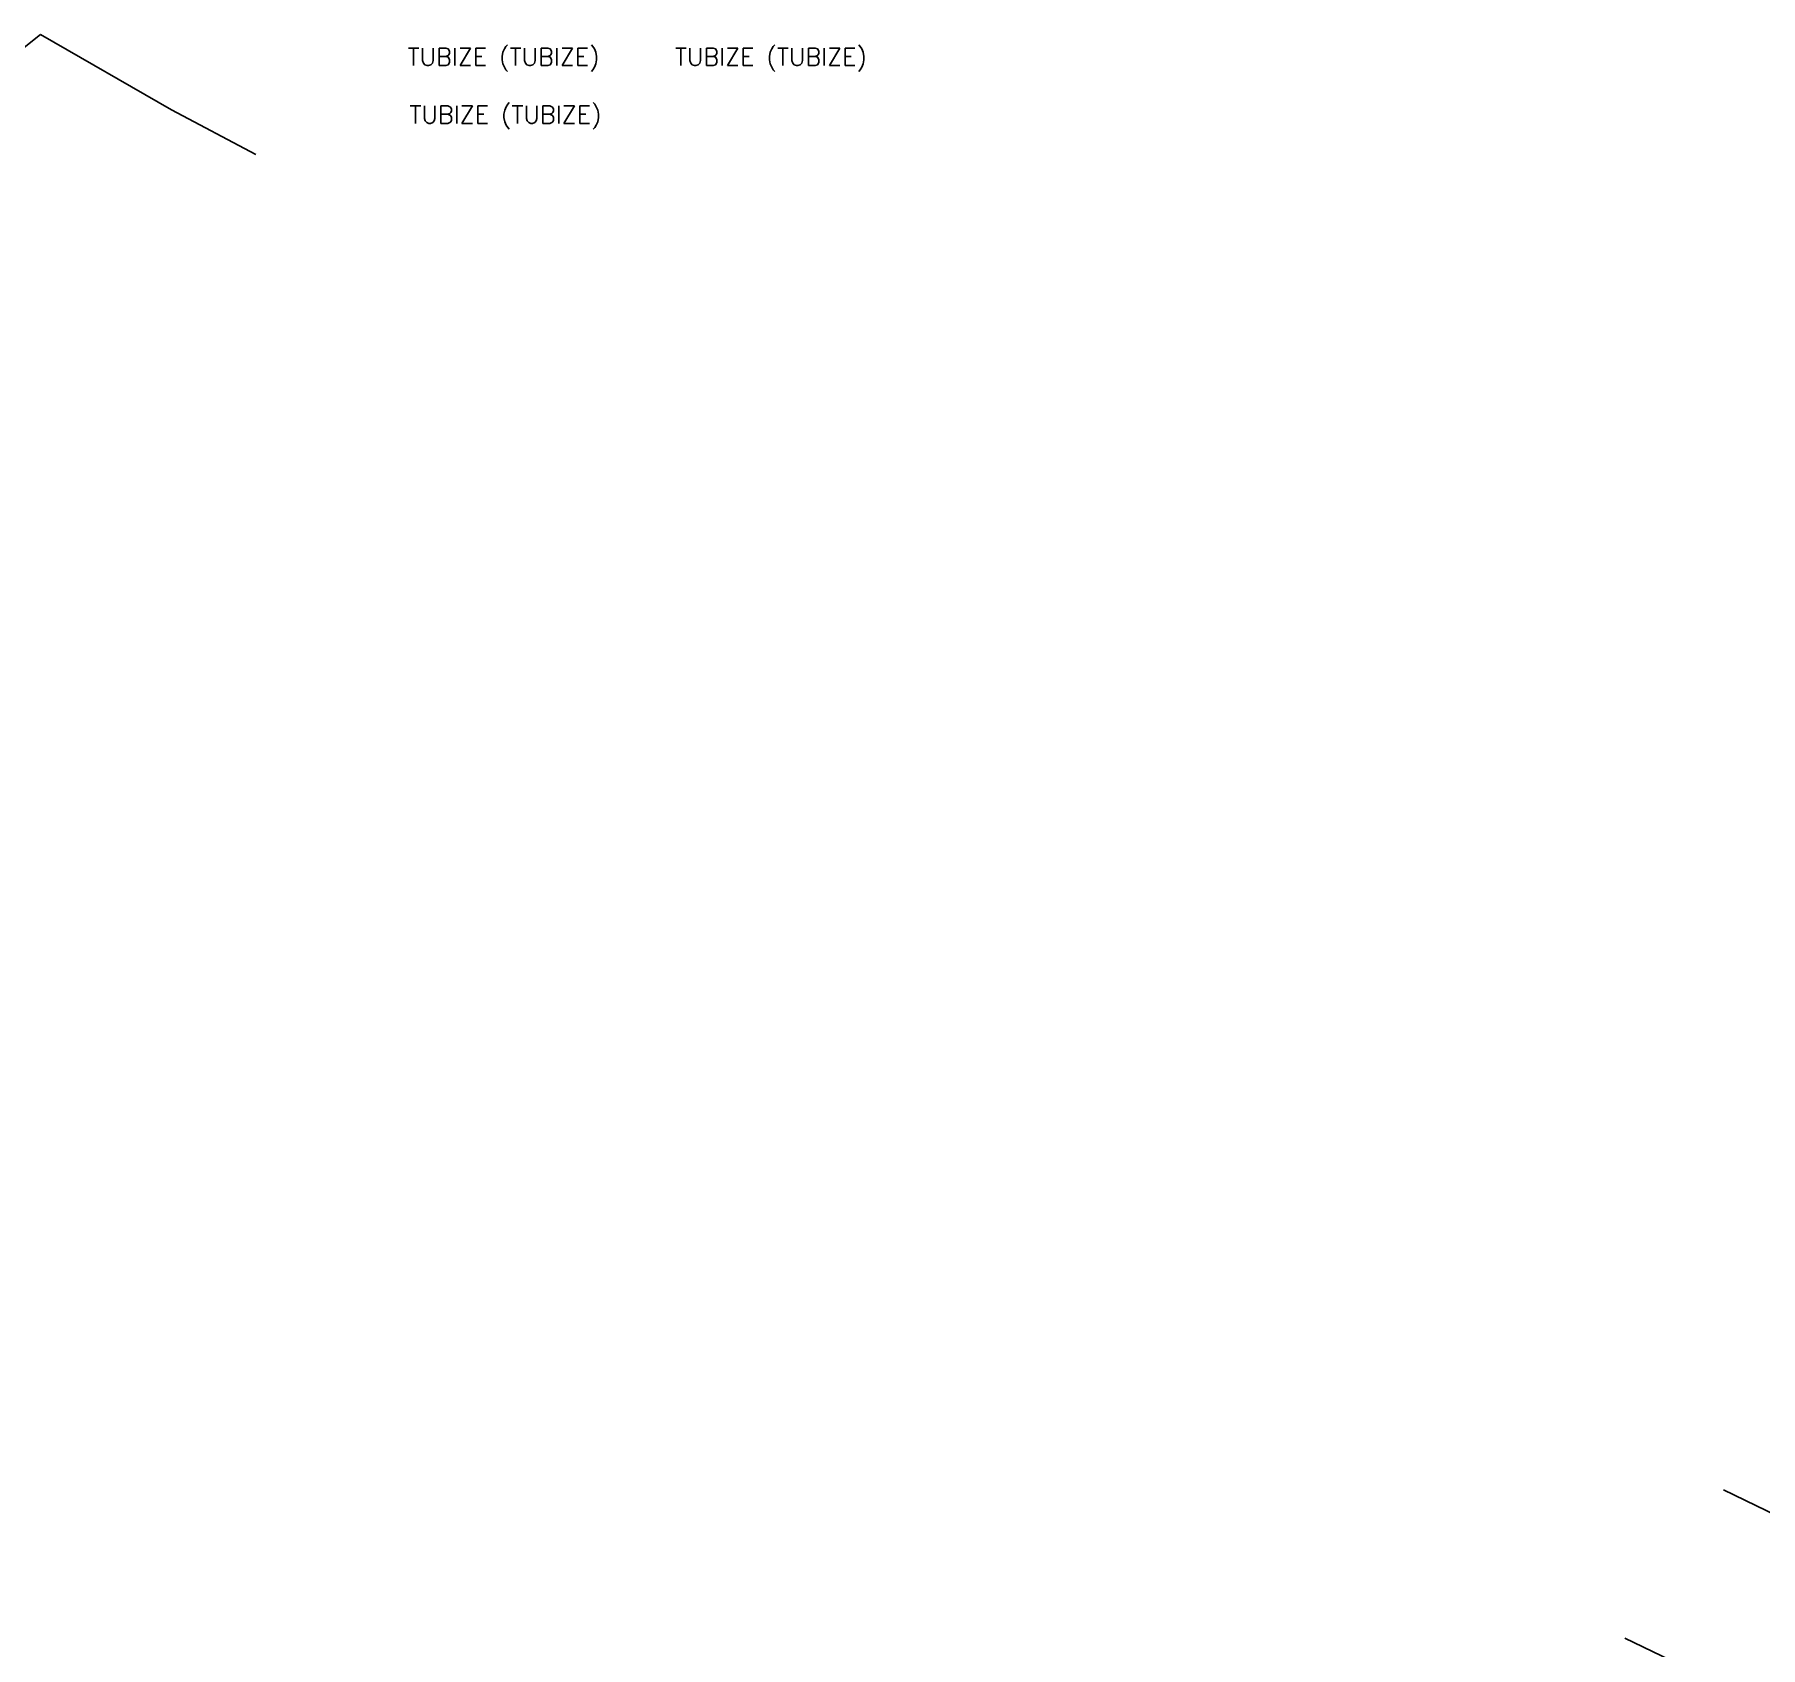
# Model space of a CAD drawing. Header units: millimetres. Extents: x 137000 to 138000, y 152000 to 153001.
# Drawn here: x 137432.1 to 137629.4, y 152571.8 to 152756.1 of the extents above; entities that cross this region are included whole.
import ezdxf
from ezdxf.enums import TextEntityAlignment as Align

# ---------------------------------------------------------------- set-up
doc = ezdxf.new("R2010")
doc.units = ezdxf.units.MM
for name, color, linetype in [('W0101', 7, 'CONTINUOUS'), ('W0330', 7, 'CONTINUOUS'), ('W0980', 7, 'CONTINUOUS')]:
    doc.layers.add(name, color=color, linetype=linetype)
doc.styles.get("Standard").update_dxf_attribs({"font": 'romans.shx', "width": 0.85})

msp = doc.modelspace()

# ---------------------------------------------------------------- linework, layer by layer
at = {"layer": 'W0101'}
msp.add_lwpolyline([(137613.87, 152572.8), (137648.42, 152556.17), (137657.14, 152574.27), (137625.15, 152589.75)], dxfattribs=at)
at = {"layer": 'W0330'}
for points in [[(137321.21, 152671), (137333.3, 152680.3), (137357.17, 152698.64), (137379.17, 152716.4), (137399.68, 152730.65), (137413.96, 152741.33), (137424.34, 152749.33), (137432.83, 152756.05)], [(137432.83, 152756.05), (137447.79, 152747.43), (137457.45, 152742.35)]]:
    msp.add_lwpolyline(points, dxfattribs=at)

# ---------------------------------------------------------------- texts
at = {"layer": 'W0980'}
for p in [(137485.75, 152753.36), (137516.3, 152753.36), (137485.96, 152746.75)]:
    msp.add_text('TUBIZE (TUBIZE)', height=2, dxfattribs=at).set_placement(p, align=Align.MIDDLE)

doc.saveas('drawing.dxf')
